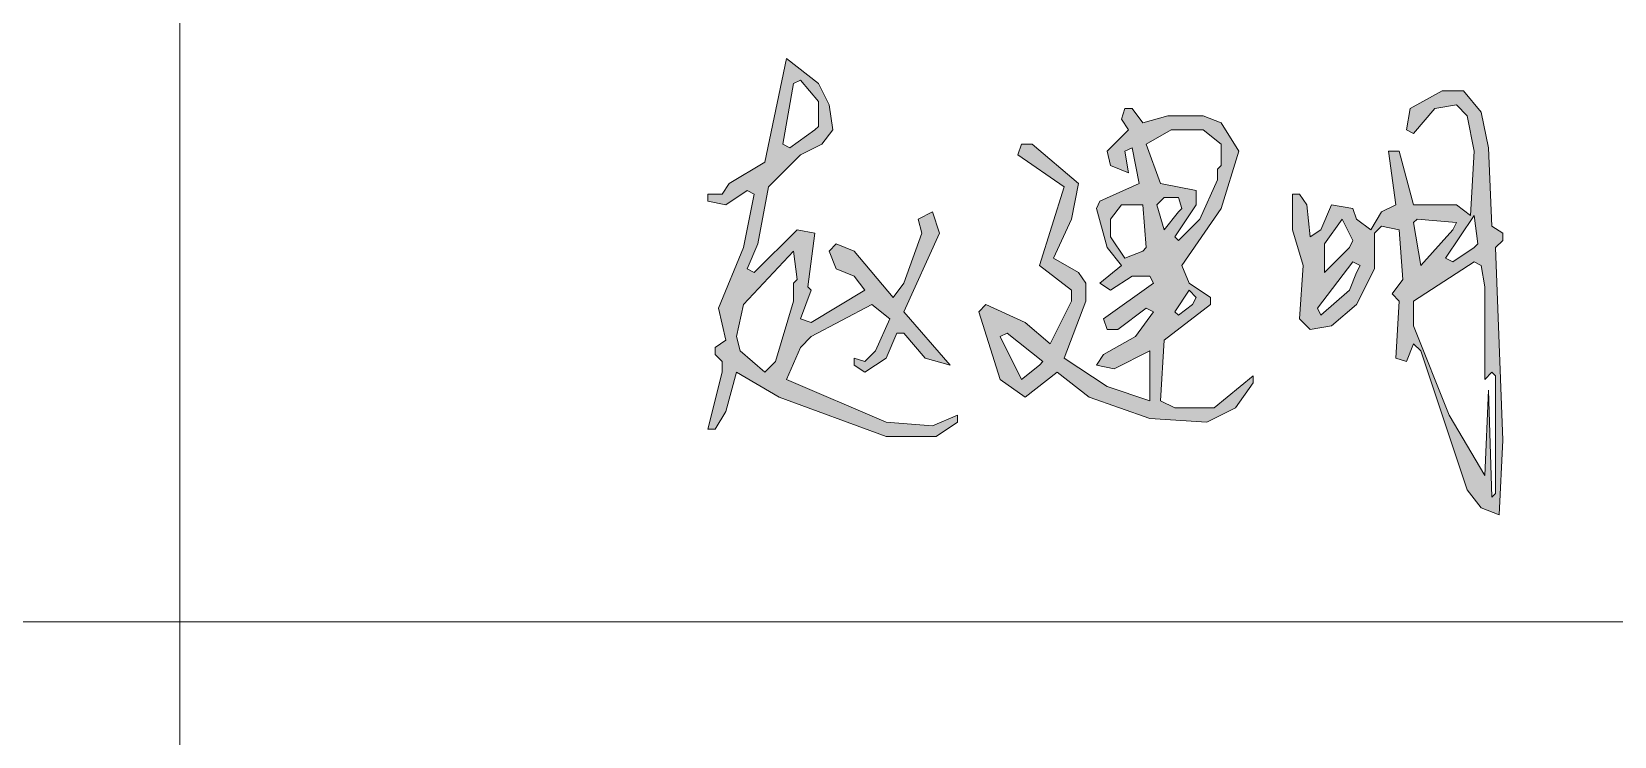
# Model space of a CAD drawing. Header units: inches. Extents: x -3733042 to -3450527, y 579159 to 997713.
# Drawn here: x -3548619.8 to -3548193.5, y 580953.5 to 581143.3 of the extents above; entities that cross this region are included whole.
import ezdxf

# ---------------------------------------------------------------- set-up
doc = ezdxf.new("R2010")
doc.units = ezdxf.units.IN
doc.header["$LTSCALE"] = 1000
doc.header["$MEASUREMENT"] = 0
doc.linetypes.add('LENGSHUI', pattern=[22, 20, -1, 0, -1])
doc.layers.add('00签名', color=7, linetype='LENGSHUI', lineweight=18)
doc.layers.add('PUB_TITLE', color=153, linetype='Continuous', lineweight=18)

msp = doc.modelspace()

# ---------------------------------------------------------------- hatches: boundary and pattern name
at = {"layer": '00签名', "linetype": 'Continuous'}
h = msp.add_hatch(color=256, dxfattribs=at)
h.paths.add_polyline_path([(-3548412.68, 581110.09), (-3548406.92, 581112.97), (-3548404.04, 581116.81), (-3548405, 581123.53), (-3548407.88, 581129.29), (-3548416.52, 581136.01), (-3548422.28, 581108.17), (-3548431.88, 581102.41), (-3548433.8, 581099.53), (-3548437.64, 581099.53), (-3548437.64, 581097.61), (-3548432.84, 581096.65), (-3548427.08, 581100.49), (-3548425.16, 581099.53), (-3548428.04, 581085.13), (-3548434.76, 581068.81), (-3548432.84, 581060.17), (-3548435.72, 581058.25), (-3548435.72, 581056.33), (-3548433.8, 581054.41), (-3548433.8, 581051.53), (-3548437.64, 581036.17), (-3548435.72, 581036.17), (-3548432.84, 581040.97), (-3548429.96, 581051.53), (-3548418.44, 581044.81), (-3548389.64, 581034.25), (-3548376.2, 581034.25), (-3548370.44, 581038.09), (-3548370.44, 581040.01), (-3548377.16, 581037.13), (-3548389.64, 581038.09), (-3548416.52, 581049.61), (-3548412.68, 581058.25), (-3548409.8, 581061.13), (-3548393.48, 581069.77), (-3548388.68, 581065.93), (-3548392.52, 581057.29), (-3548395.4, 581054.41), (-3548398.28, 581055.37), (-3548398.28, 581053.45), (-3548395.4, 581051.53), (-3548389.64, 581055.37), (-3548386.76, 581062.09), (-3548384.84, 581062.09), (-3548379.08, 581055.37), (-3548372.36, 581053.45), (-3548384.84, 581067.85), (-3548375.24, 581088.97), (-3548377.16, 581094.73), (-3548381, 581092.81), (-3548380.04, 581088.97), (-3548384.84, 581075.53), (-3548387.72, 581071.69), (-3548398.28, 581084.17), (-3548403.08, 581086.09), (-3548405, 581084.17), (-3548403.08, 581079.37), (-3548398.28, 581077.45), (-3548395.4, 581073.61), (-3548409.8, 581064.97), (-3548412.68, 581065.93), (-3548409.8, 581073.61), (-3548410.76, 581074.57), (-3548408.84, 581088.97), (-3548413.64, 581089.93), (-3548425.16, 581078.41), (-3548427.08, 581079.37), (-3548424.2, 581086.09), (-3548421.32, 581101.45)], flags=0)
h.paths.add_polyline_path([(-3548417.48, 581112.97), (-3548414.6, 581129.29), (-3548412.68, 581130.25), (-3548407.88, 581124.49), (-3548407.88, 581117.77), (-3548408.84, 581116.81), (-3548415.56, 581112.01)], flags=0)
h.paths.add_polyline_path([(-3548414.6, 581084.17), (-3548413.64, 581076.49), (-3548414.6, 581075.53), (-3548414.6, 581070.73), (-3548419.4, 581054.41), (-3548422.28, 581051.53), (-3548429, 581057.29), (-3548429.96, 581061.13), (-3548428.04, 581069.77)], flags=0)
h = msp.add_hatch(color=256, dxfattribs=at)
h.paths.add_polyline_path([(-3548299.4, 581118.73), (-3548304.2, 581120.65), (-3548313.8, 581120.65), (-3548320.52, 581118.73), (-3548323.4, 581122.57), (-3548325.32, 581122.57), (-3548326.28, 581119.69), (-3548324.36, 581116.81), (-3548330.12, 581111.05), (-3548329.16, 581107.21), (-3548324.36, 581105.29), (-3548325.32, 581111.05), (-3548323.4, 581112.01), (-3548321.48, 581102.41), (-3548332.04, 581097.61), (-3548333, 581095.69), (-3548330.12, 581085.13), (-3548326.28, 581080.33), (-3548332.04, 581075.53), (-3548329.16, 581073.61), (-3548323.4, 581077.45), (-3548318.6, 581077.45), (-3548317.64, 581075.53), (-3548331.08, 581065.93), (-3548330.12, 581063.05), (-3548327.24, 581063.05), (-3548319.56, 581068.81), (-3548317.64, 581067.85), (-3548322.44, 581061.13), (-3548331.08, 581056.33), (-3548333, 581053.45), (-3548328.2, 581052.49), (-3548318.6, 581057.29), (-3548318.6, 581043.85), (-3548330.12, 581047.69), (-3548341.64, 581055.37), (-3548335.88, 581070.73), (-3548335.88, 581075.53), (-3548337.8, 581078.41), (-3548344.52, 581082.25), (-3548339.72, 581092.81), (-3548337.8, 581102.41), (-3548350.28, 581112.97), (-3548353.16, 581112.97), (-3548354.12, 581110.09), (-3548341.64, 581101.45), (-3548348.36, 581080.33), (-3548339.72, 581073.61), (-3548339.72, 581070.73), (-3548345.48, 581059.21), (-3548352.2, 581064.97), (-3548362.76, 581069.77), (-3548364.68, 581067.85), (-3548358.92, 581049.61), (-3548352.2, 581044.81), (-3548343.56, 581051.53), (-3548334.92, 581044.81), (-3548318.6, 581039.05), (-3548303.24, 581038.09), (-3548295.56, 581041.93), (-3548290.76, 581048.65), (-3548290.76, 581050.57), (-3548301.32, 581041.93), (-3548311.88, 581041.93), (-3548315.72, 581043.85), (-3548314.76, 581060.17), (-3548302.28, 581069.77), (-3548302.28, 581071.69), (-3548308.04, 581075.53), (-3548309.96, 581080.33), (-3548299.4, 581095.69), (-3548294.6, 581111.05)], flags=0)
h.paths.add_polyline_path([(-3548319.56, 581112.97), (-3548312.84, 581116.81), (-3548304.2, 581116.81), (-3548299.4, 581112.97), (-3548299.4, 581107.21), (-3548300.36, 581106.25), (-3548300.36, 581103.37), (-3548305.16, 581092.81), (-3548310.92, 581087.05), (-3548311.88, 581088.01), (-3548306.12, 581096.65), (-3548306.12, 581100.49), (-3548315.72, 581102.41)], flags=0)
h.paths.add_polyline_path([(-3548320.52, 581096.65), (-3548319.56, 581085.13), (-3548320.52, 581084.17), (-3548325.32, 581082.25), (-3548329.16, 581088.01), (-3548329.16, 581092.81), (-3548326.28, 581096.65)], flags=0)
h.paths.add_polyline_path([(-3548314.76, 581098.57), (-3548310.92, 581098.57), (-3548309.96, 581095.69), (-3548310.92, 581094.73), (-3548314.76, 581089.93), (-3548316.68, 581096.65)], flags=0)
h.paths.add_polyline_path([(-3548308.04, 581073.61), (-3548306.12, 581071.69), (-3548307.08, 581069.77), (-3548310.92, 581066.89), (-3548311.88, 581067.85)], flags=0)
h.paths.add_polyline_path([(-3548357, 581062.09), (-3548347.4, 581054.41), (-3548348.36, 581053.45), (-3548353.16, 581049.61), (-3548358.92, 581061.13)], flags=0)
h.paths.add_polyline_path([(-3548251.4, 581111.05), (-3548254.28, 581111.05), (-3548252.36, 581096.65), (-3548256.2, 581094.73), (-3548259.08, 581089.93), (-3548262.92, 581092.81), (-3548263.88, 581095.69), (-3548269.64, 581096.65), (-3548272.52, 581089.93), (-3548275.4, 581088.01), (-3548276.36, 581096.65), (-3548278.28, 581099.53), (-3548280.2, 581099.53), (-3548280.2, 581089.93), (-3548277.32, 581080.33), (-3548278.28, 581065.93), (-3548275.4, 581063.05), (-3548269.64, 581064.01), (-3548262.92, 581069.77), (-3548258.12, 581079.37), (-3548258.12, 581088.97), (-3548256.2, 581090.89), (-3548251.4, 581089.93), (-3548250.44, 581076.49), (-3548253.32, 581072.65), (-3548251.4, 581070.73), (-3548252.36, 581055.37), (-3548249.48, 581054.41), (-3548247.56, 581059.21), (-3548245.64, 581057.29), (-3548233.16, 581019.85), (-3548229.32, 581015.05), (-3548224.52, 581013.13), (-3548223.56, 581033.29), (-3548225.48, 581085.13), (-3548223.56, 581087.05), (-3548223.56, 581088.97), (-3548226.44, 581090.89), (-3548227.4, 581112.01), (-3548229.32, 581121.61), (-3548234.12, 581127.37), (-3548239.88, 581127.37), (-3548248.52, 581122.57), (-3548249.48, 581116.81), (-3548247.56, 581115.85), (-3548241.8, 581122.57), (-3548236.04, 581123.53), (-3548233.16, 581120.65), (-3548231.24, 581111.05), (-3548232.2, 581093.77), (-3548236.04, 581096.65), (-3548247.56, 581096.65)], flags=0)
h.paths.add_polyline_path([(-3548246.6, 581092.81), (-3548236.04, 581091.85), (-3548237, 581089.93), (-3548245.64, 581080.33), (-3548247.56, 581091.85)], flags=0)
h.paths.add_polyline_path([(-3548263.88, 581087.05), (-3548264.84, 581085.13), (-3548271.56, 581078.41), (-3548271.56, 581086.09), (-3548266.76, 581092.81)], flags=0)
h.paths.add_polyline_path([(-3548231.24, 581093.77), (-3548230.28, 581086.09), (-3548231.24, 581085.13), (-3548237, 581081.29), (-3548238.92, 581082.25)], flags=0)
h.paths.add_polyline_path([(-3548261.96, 581080.33), (-3548262.92, 581078.41), (-3548264.84, 581073.61), (-3548272.52, 581066.89), (-3548273.48, 581068.81), (-3548263.88, 581081.29)], flags=0)
h.paths.add_polyline_path([(-3548231.24, 581081.29), (-3548229.32, 581080.33), (-3548228.36, 581074.57), (-3548228.36, 581049.61), (-3548226.44, 581051.53), (-3548225.48, 581050.57), (-3548225.48, 581018.89), (-3548226.44, 581017.93), (-3548227.4, 581046.73), (-3548228.36, 581023.69), (-3548237.96, 581040.01), (-3548247.56, 581064.01), (-3548247.56, 581070.73)], flags=0)

# ---------------------------------------------------------------- linework, layer by layer
for points in [[(-3548370.44, 581040.01), (-3548370.44, 581038.09), (-3548376.2, 581034.25), (-3548389.64, 581034.25), (-3548418.44, 581044.81), (-3548429.96, 581051.53), (-3548432.84, 581040.97), (-3548435.72, 581036.17), (-3548437.64, 581036.17), (-3548433.8, 581051.53), (-3548433.8, 581054.41), (-3548435.72, 581056.33), (-3548435.72, 581058.25), (-3548432.84, 581060.17), (-3548434.76, 581068.81), (-3548428.04, 581085.13), (-3548425.16, 581099.53), (-3548427.08, 581100.49), (-3548432.84, 581096.65), (-3548437.64, 581097.61), (-3548437.64, 581099.53), (-3548433.8, 581099.53), (-3548431.88, 581102.41), (-3548422.28, 581108.17), (-3548416.52, 581136.01), (-3548407.88, 581129.29), (-3548405, 581123.53), (-3548404.04, 581116.81), (-3548406.92, 581112.97), (-3548412.68, 581110.09), (-3548421.32, 581101.45), (-3548424.2, 581086.09), (-3548427.08, 581079.37), (-3548425.16, 581078.41), (-3548413.64, 581089.93), (-3548408.84, 581088.97), (-3548410.76, 581074.57), (-3548409.8, 581073.61), (-3548412.68, 581065.93), (-3548409.8, 581064.97), (-3548395.4, 581073.61), (-3548398.28, 581077.45), (-3548403.08, 581079.37), (-3548405, 581084.17), (-3548403.08, 581086.09), (-3548398.28, 581084.17), (-3548387.72, 581071.69), (-3548384.84, 581075.53), (-3548380.04, 581088.97), (-3548381, 581092.81), (-3548377.16, 581094.73), (-3548375.24, 581088.97), (-3548384.84, 581067.85), (-3548372.36, 581053.45), (-3548379.08, 581055.37), (-3548384.84, 581062.09), (-3548386.76, 581062.09), (-3548389.64, 581055.37), (-3548395.4, 581051.53), (-3548398.28, 581053.45), (-3548398.28, 581055.37), (-3548395.4, 581054.41), (-3548392.52, 581057.29), (-3548388.68, 581065.93), (-3548393.48, 581069.77), (-3548409.8, 581061.13), (-3548412.68, 581058.25), (-3548416.52, 581049.61), (-3548389.64, 581038.09), (-3548377.16, 581037.13), (-3548370.44, 581040.01)], [(-3548408.84, 581116.81), (-3548407.88, 581117.77), (-3548407.88, 581124.49), (-3548412.68, 581130.25), (-3548414.6, 581129.29), (-3548417.48, 581112.97), (-3548415.56, 581112.01), (-3548408.84, 581116.81)], [(-3548223.56, 581088.97), (-3548223.56, 581087.05), (-3548225.48, 581085.13), (-3548223.56, 581033.29), (-3548224.52, 581013.13), (-3548229.32, 581015.05), (-3548233.16, 581019.85), (-3548245.64, 581057.29), (-3548247.56, 581059.21), (-3548249.48, 581054.41), (-3548252.36, 581055.37), (-3548251.4, 581070.73), (-3548253.32, 581072.65), (-3548250.44, 581076.49), (-3548251.4, 581089.93), (-3548256.2, 581090.89), (-3548258.12, 581088.97), (-3548258.12, 581079.37), (-3548262.92, 581069.77), (-3548269.64, 581064.01), (-3548275.4, 581063.05), (-3548278.28, 581065.93), (-3548277.32, 581080.33), (-3548280.2, 581089.93), (-3548280.2, 581099.53), (-3548278.28, 581099.53), (-3548276.36, 581096.65), (-3548275.4, 581088.01), (-3548272.52, 581089.93), (-3548269.64, 581096.65), (-3548263.88, 581095.69), (-3548262.92, 581092.81), (-3548259.08, 581089.93), (-3548256.2, 581094.73), (-3548252.36, 581096.65), (-3548254.28, 581111.05), (-3548251.4, 581111.05), (-3548247.56, 581096.65), (-3548236.04, 581096.65), (-3548232.2, 581093.77), (-3548231.24, 581111.05), (-3548233.16, 581120.65), (-3548236.04, 581123.53), (-3548241.8, 581122.57), (-3548247.56, 581115.85), (-3548249.48, 581116.81), (-3548248.52, 581122.57), (-3548239.88, 581127.37), (-3548234.12, 581127.37), (-3548229.32, 581121.61), (-3548227.4, 581112.01), (-3548226.44, 581090.89), (-3548223.56, 581088.97)], [(-3548290.76, 581050.57), (-3548290.76, 581048.65), (-3548295.56, 581041.93), (-3548303.24, 581038.09), (-3548318.6, 581039.05), (-3548334.92, 581044.81), (-3548343.56, 581051.53), (-3548352.2, 581044.81), (-3548358.92, 581049.61), (-3548364.68, 581067.85), (-3548362.76, 581069.77), (-3548352.2, 581064.97), (-3548345.48, 581059.21), (-3548339.72, 581070.73), (-3548339.72, 581073.61), (-3548348.36, 581080.33), (-3548341.64, 581101.45), (-3548354.12, 581110.09), (-3548353.16, 581112.97), (-3548350.28, 581112.97), (-3548337.8, 581102.41), (-3548339.72, 581092.81), (-3548344.52, 581082.25), (-3548337.8, 581078.41), (-3548335.88, 581075.53), (-3548335.88, 581070.73), (-3548341.64, 581055.37), (-3548330.12, 581047.69), (-3548318.6, 581043.85), (-3548318.6, 581057.29), (-3548328.2, 581052.49), (-3548333, 581053.45), (-3548331.08, 581056.33), (-3548322.44, 581061.13), (-3548317.64, 581067.85), (-3548319.56, 581068.81), (-3548327.24, 581063.05), (-3548330.12, 581063.05), (-3548331.08, 581065.93), (-3548317.64, 581075.53), (-3548318.6, 581077.45), (-3548323.4, 581077.45), (-3548329.16, 581073.61), (-3548332.04, 581075.53), (-3548326.28, 581080.33), (-3548330.12, 581085.13), (-3548333, 581095.69), (-3548332.04, 581097.61), (-3548321.48, 581102.41), (-3548323.4, 581112.01), (-3548325.32, 581111.05), (-3548324.36, 581105.29), (-3548329.16, 581107.21), (-3548330.12, 581111.05), (-3548324.36, 581116.81), (-3548326.28, 581119.69), (-3548325.32, 581122.57), (-3548323.4, 581122.57), (-3548320.52, 581118.73), (-3548313.8, 581120.65), (-3548304.2, 581120.65), (-3548299.4, 581118.73), (-3548294.6, 581111.05), (-3548299.4, 581095.69), (-3548309.96, 581080.33), (-3548308.04, 581075.53), (-3548302.28, 581071.69), (-3548302.28, 581069.77), (-3548314.76, 581060.17), (-3548315.72, 581043.85), (-3548311.88, 581041.93), (-3548301.32, 581041.93), (-3548290.76, 581050.57)], [(-3548300.36, 581106.25), (-3548299.4, 581107.21), (-3548299.4, 581112.97), (-3548304.2, 581116.81), (-3548312.84, 581116.81), (-3548319.56, 581112.97), (-3548315.72, 581102.41), (-3548306.12, 581100.49), (-3548306.12, 581096.65), (-3548311.88, 581088.01), (-3548310.92, 581087.05), (-3548305.16, 581092.81), (-3548300.36, 581103.37), (-3548300.36, 581106.25)], [(-3548320.52, 581084.17), (-3548319.56, 581085.13), (-3548320.52, 581096.65), (-3548326.28, 581096.65), (-3548329.16, 581092.81), (-3548329.16, 581088.01), (-3548325.32, 581082.25), (-3548320.52, 581084.17)], [(-3548310.92, 581094.73), (-3548309.96, 581095.69), (-3548310.92, 581098.57), (-3548314.76, 581098.57), (-3548316.68, 581096.65), (-3548314.76, 581089.93), (-3548310.92, 581094.73)], [(-3548264.84, 581085.13), (-3548263.88, 581087.05), (-3548266.76, 581092.81), (-3548271.56, 581086.09), (-3548271.56, 581078.41), (-3548264.84, 581085.13)], [(-3548237, 581089.93), (-3548236.04, 581091.85), (-3548246.6, 581092.81), (-3548247.56, 581091.85), (-3548245.64, 581080.33), (-3548237, 581089.93)], [(-3548231.24, 581085.13), (-3548230.28, 581086.09), (-3548231.24, 581093.77), (-3548238.92, 581082.25), (-3548237, 581081.29), (-3548231.24, 581085.13)], [(-3548414.6, 581075.53), (-3548413.64, 581076.49), (-3548414.6, 581084.17), (-3548428.04, 581069.77), (-3548429.96, 581061.13), (-3548429, 581057.29), (-3548422.28, 581051.53), (-3548419.4, 581054.41), (-3548414.6, 581070.73), (-3548414.6, 581075.53)], [(-3548262.92, 581078.41), (-3548261.96, 581080.33), (-3548263.88, 581081.29), (-3548273.48, 581068.81), (-3548272.52, 581066.89), (-3548264.84, 581073.61), (-3548262.92, 581078.41)], [(-3548226.44, 581017.93), (-3548225.48, 581018.89), (-3548225.48, 581050.57), (-3548226.44, 581051.53), (-3548228.36, 581049.61), (-3548228.36, 581074.57), (-3548229.32, 581080.33), (-3548231.24, 581081.29), (-3548247.56, 581070.73), (-3548247.56, 581064.01), (-3548237.96, 581040.01), (-3548228.36, 581023.69), (-3548227.4, 581046.73), (-3548226.44, 581017.93)], [(-3548307.08, 581069.77), (-3548306.12, 581071.69), (-3548308.04, 581073.61), (-3548311.88, 581067.85), (-3548310.92, 581066.89), (-3548307.08, 581069.77)], [(-3548348.36, 581053.45), (-3548347.4, 581054.41), (-3548357, 581062.09), (-3548358.92, 581061.13), (-3548353.16, 581049.61), (-3548348.36, 581053.45)]]:
    msp.add_lwpolyline(points, dxfattribs=at)
at = {"layer": 'PUB_TITLE'}
for p, q in [((-3548579.92, 582605.37), (-3548579.92, 579409.34)), ((-3549106.1, 580984.34), (-3548053.73, 580984.34))]:
    msp.add_line(p, q, dxfattribs=at)

doc.saveas('drawing.dxf')
